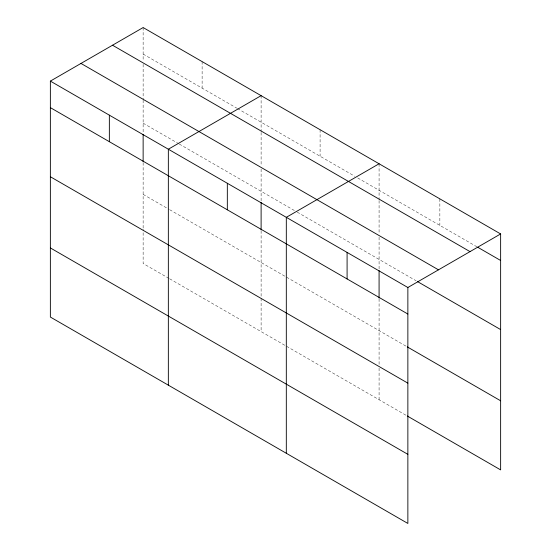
<?xml version="1.0" encoding="UTF-8"?>
<svg xmlns="http://www.w3.org/2000/svg" width="551" height="551" viewBox="0 0 551 551"><rect width="100%" height="100%" fill="white"/><g stroke="black" fill="none" stroke-linecap="round" stroke-linejoin="round"><path stroke-width="0.41" stroke-dasharray="2.75 2.07" d="M143.136 54.081L236.778 108.141M237.515 108.568L354.748 176.251M357.702 177.952L476.911 246.786M143.136 123.183L178.531 143.618M179.268 144.045L296.5 211.729M297.237 212.156L416.143 280.803M143.136 194.386L168.943 209.284M169.68 209.711L406.507 346.441M168.943 278.393L143.136 263.495L143.136 229.368M169.68 278.82L406.507 415.55M439.856 198.863L439.856 225.387M379.081 163.771L379.081 199.682M379.081 200.536L379.081 233.81M379.081 237.226L379.081 269.701M379.081 298.869L379.081 364.734M379.081 368.151L379.081 399.716M320.097 129.719L320.097 156.243M261.112 95.66L261.112 131.572M261.112 132.426L261.112 165.699M261.112 169.116L261.112 201.59M261.112 230.759L261.112 297.478M261.112 298.332L261.112 331.606M202.121 61.609L202.121 88.132M143.136 27.55L143.136 60.906M143.136 64.315L143.136 99.297M143.136 100.151L143.136 132.619M143.136 162.648L143.136 228.513"/><path stroke-width="0.83" d="M407.864 383.145L407.864 287.505L50.368 81.107L50.368 317.052L407.864 523.45L407.864 383.145L50.368 176.747M407.244 415.977L500.632 469.893L500.632 233.948L143.136 27.55L50.368 81.107M261.112 95.66L168.344 149.218L168.344 385.163M379.081 163.771L286.313 217.328L286.313 453.273M407.864 287.505L500.632 233.948M477.655 247.213L500.632 260.478M112.521 45.223L470.017 251.621M80.983 63.434L438.479 269.832M417.624 281.657L500.632 329.581M50.368 107.638L407.864 314.036M407.244 346.868L500.632 400.784M50.368 247.943L407.864 454.341M379.081 270.562L379.081 298.008M347.089 252.42L347.089 278.944M261.112 202.451L261.112 229.898M227.329 183.276L227.329 209.807M143.136 134.341L143.136 161.787M109.353 115.166L109.353 141.69"/></g></svg>
